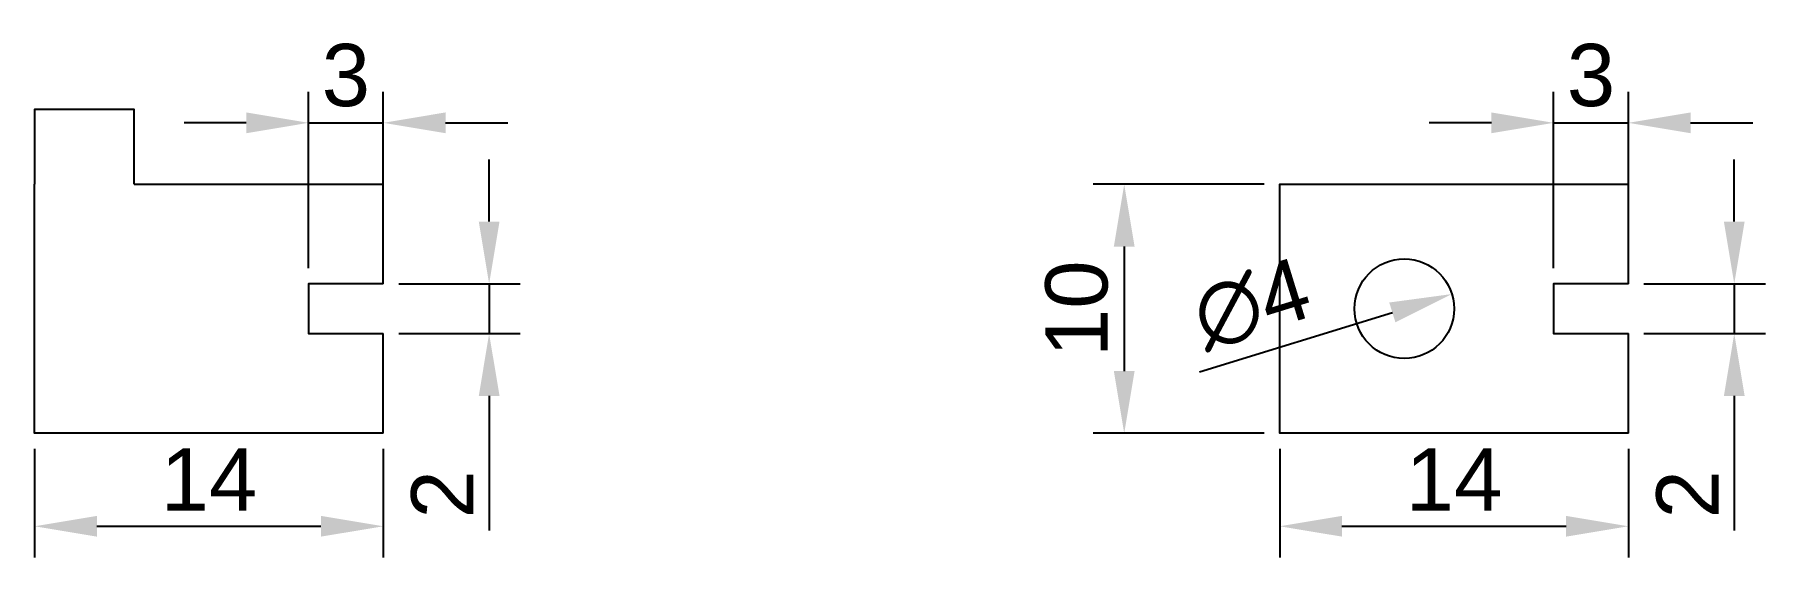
# Model space of a CAD drawing. Header units: millimetres. Extents: x 0 to 69.5, y -5 to 16.
import ezdxf

# ---------------------------------------------------------------- set-up
doc = ezdxf.new("R2010")
doc.units = ezdxf.units.MM
doc.styles.get("Standard").update_dxf_attribs({"font": 'arial.ttf'})
doc.dimstyles.new('ISO-25', dxfattribs={"dimtxt": 2.5, "dimasz": 2.5, "dimexe": 1.25, "dimexo": 0.625, "dimtad": 1, "dimtxsty": 'Standard', "dimcen": 2.5, "dimadec": 0, "dimazin": 0, "dimtfac": 1, "dimtmove": 0, "dimatfit": 3, "dimfxl": 1, "dimarcsym": 0})

# ---------------------------------------------------------------- blocks, each defined once
blk = doc.blocks.new('*D3')
at = {"color": 0, "lineweight": -2, "transparency": 16777216}
for p, q in [((18.252, 8.5), (18.252, 11)), ((14.625, 6), (19.502, 6)), ((18.252, 6), (18.252, 4)), ((14.625, 4), (19.502, 4)), ((18.252, 1.5), (18.252, -3.906))]:
    blk.add_line(p, q, dxfattribs=at)
at = {"color": 0, "transparency": 16777216}
for points in [[(17.836, 8.5), (18.669, 8.5), (18.252, 6)], [(17.836, 1.5), (18.669, 1.5), (18.252, 4)]]:
    blk.add_solid(points, dxfattribs=at)
at = {"layer": 'Defpoints', "color": 0, "transparency": 16777216}
for p in [(14, 6), (14, 4), (18.252, 4)]:
    blk.add_point(p, dxfattribs=at)
at = {"color": 0, "transparency": 16777216, "insert": (16.372, -2.453), "char_height": 2.5, "attachment_point": 5, "rotation": 90}
blk.add_mtext('2', dxfattribs=at)
blk = doc.blocks.new('*D5')
at = {"color": 0, "lineweight": -2, "transparency": 16777216}
for p, q in [((0, -0.625), (0, -4.986)), ((14, -0.625), (14, -4.986)), ((2.5, -3.736), (11.5, -3.736))]:
    blk.add_line(p, q, dxfattribs=at)
at = {"color": 0, "transparency": 16777216}
for points in [[(2.5, -3.319), (2.5, -4.152), (0, -3.736)], [(11.5, -3.319), (11.5, -4.152), (14, -3.736)]]:
    blk.add_solid(points, dxfattribs=at)
at = {"layer": 'Defpoints', "color": 0, "transparency": 16777216}
for p in [(0, 0), (14, 0), (14, -3.736)]:
    blk.add_point(p, dxfattribs=at)
at = {"color": 0, "transparency": 16777216, "insert": (7, -1.855), "char_height": 2.5, "attachment_point": 5}
blk.add_mtext('14', dxfattribs=at)
blk = doc.blocks.new('*D6')
at = {"color": 0, "lineweight": -2, "transparency": 16777216}
for p, q in [((11, 6.625), (11, 13.717)), ((14, 6.625), (14, 13.717)), ((8.5, 12.467), (6, 12.467)), ((11, 12.467), (14, 12.467)), ((16.5, 12.467), (19, 12.467))]:
    blk.add_line(p, q, dxfattribs=at)
at = {"color": 0, "transparency": 16777216}
for points in [[(8.5, 12.884), (8.5, 12.05), (11, 12.467)], [(16.5, 12.884), (16.5, 12.05), (14, 12.467)]]:
    blk.add_solid(points, dxfattribs=at)
at = {"layer": 'Defpoints', "color": 0, "transparency": 16777216}
for p in [(14, 12.467), (11, 6), (14, 6)]:
    blk.add_point(p, dxfattribs=at)
at = {"color": 0, "transparency": 16777216, "insert": (12.5, 14.369), "char_height": 2.5, "attachment_point": 5}
blk.add_mtext('3', dxfattribs=at)
blk = doc.blocks.new('*D7')
at = {"color": 0, "lineweight": -2, "transparency": 16777216}
for p, q in [((68.252, 8.5), (68.252, 11)), ((64.625, 6), (69.502, 6)), ((68.252, 6), (68.252, 4)), ((64.625, 4), (69.502, 4)), ((68.252, 1.5), (68.252, -3.906))]:
    blk.add_line(p, q, dxfattribs=at)
at = {"color": 0, "transparency": 16777216}
for points in [[(67.836, 8.5), (68.669, 8.5), (68.252, 6)], [(67.836, 1.5), (68.669, 1.5), (68.252, 4)]]:
    blk.add_solid(points, dxfattribs=at)
at = {"layer": 'Defpoints', "color": 0, "transparency": 16777216}
for p in [(64, 6), (64, 4), (68.252, 4)]:
    blk.add_point(p, dxfattribs=at)
at = {"color": 0, "transparency": 16777216, "insert": (66.372, -2.453), "char_height": 2.5, "attachment_point": 5, "rotation": 90}
blk.add_mtext('2', dxfattribs=at)
blk = doc.blocks.new('*D8')
at = {"color": 0, "lineweight": -2, "transparency": 16777216}
blk.add_line((46.783, 2.466), (54.522, 4.853), dxfattribs=at)
at = {"color": 0, "transparency": 16777216}
blk.add_solid([(54.399, 5.251), (54.645, 4.454), (56.911, 5.59)], dxfattribs=at)
at = {"layer": 'Defpoints', "color": 0, "transparency": 16777216}
for p in [(56.911, 5.59), (53.089, 4.41)]:
    blk.add_point(p, dxfattribs=at)
at = {"color": 0, "transparency": 16777216, "insert": (48.877, 5.174), "char_height": 2.5, "attachment_point": 5, "rotation": 17.14286}
blk.add_mtext('∅4', dxfattribs=at)
blk = doc.blocks.new('*D9')
at = {"color": 0, "lineweight": -2, "transparency": 16777216}
for p, q in [((50, -0.625), (50, -4.986)), ((64, -0.625), (64, -4.986)), ((52.5, -3.736), (61.5, -3.736))]:
    blk.add_line(p, q, dxfattribs=at)
at = {"color": 0, "transparency": 16777216}
for points in [[(52.5, -3.319), (52.5, -4.152), (50, -3.736)], [(61.5, -3.319), (61.5, -4.152), (64, -3.736)]]:
    blk.add_solid(points, dxfattribs=at)
at = {"layer": 'Defpoints', "color": 0, "transparency": 16777216}
for p in [(50, 0), (64, 0), (64, -3.736)]:
    blk.add_point(p, dxfattribs=at)
at = {"color": 0, "transparency": 16777216, "insert": (57, -1.855), "char_height": 2.5, "attachment_point": 5}
blk.add_mtext('14', dxfattribs=at)
blk = doc.blocks.new('*D10')
at = {"color": 0, "lineweight": -2, "transparency": 16777216}
for p, q in [((61, 6.625), (61, 13.717)), ((64, 6.625), (64, 13.717)), ((58.5, 12.467), (56, 12.467)), ((61, 12.467), (64, 12.467)), ((66.5, 12.467), (69, 12.467))]:
    blk.add_line(p, q, dxfattribs=at)
at = {"color": 0, "transparency": 16777216}
for points in [[(58.5, 12.884), (58.5, 12.05), (61, 12.467)], [(66.5, 12.884), (66.5, 12.05), (64, 12.467)]]:
    blk.add_solid(points, dxfattribs=at)
at = {"layer": 'Defpoints', "color": 0, "transparency": 16777216}
for p in [(64, 12.467), (61, 6), (64, 6)]:
    blk.add_point(p, dxfattribs=at)
at = {"color": 0, "transparency": 16777216, "insert": (62.5, 14.369), "char_height": 2.5, "attachment_point": 5}
blk.add_mtext('3', dxfattribs=at)
blk = doc.blocks.new('*D11')
at = {"color": 0, "lineweight": -2, "transparency": 16777216}
for p, q in [((49.375, 10), (42.505, 10)), ((43.755, 7.5), (43.755, 2.5)), ((49.375, 0), (42.505, 0))]:
    blk.add_line(p, q, dxfattribs=at)
at = {"color": 0, "transparency": 16777216}
for points in [[(43.338, 7.5), (44.172, 7.5), (43.755, 10)], [(43.338, 2.5), (44.172, 2.5), (43.755, 0)]]:
    blk.add_solid(points, dxfattribs=at)
at = {"layer": 'Defpoints', "color": 0, "transparency": 16777216}
for p in [(50, 10), (50, 0), (43.755, 0)]:
    blk.add_point(p, dxfattribs=at)
at = {"color": 0, "transparency": 16777216, "insert": (41.853, 5), "char_height": 2.5, "attachment_point": 5, "rotation": 90}
blk.add_mtext('10', dxfattribs=at)

msp = doc.modelspace()

# ---------------------------------------------------------------- linework, layer by layer
msp.add_line((4, 10), (7, 10))
for points in [[(4, 10), (4, 13), (0, 13), (0, 10)], [(14, 0), (0, 0), (0, 10)], [(7, 10), (14, 10)], [(14, 6), (14, 10)], [(64, 0), (50, 0), (50, 10), (64, 10)], [(64, 6), (64, 10)], [(14, 6), (11, 6), (11, 4), (14, 4)], [(64, 6), (61, 6), (61, 4), (64, 4)], [(14, 0), (14, 4)], [(64, 0), (64, 4)]]:
    msp.add_lwpolyline(points)
msp.add_circle((55, 5), 2)

# ---------------------------------------------------------------- dimensions: what is measured, and where the dimension line sits
for base, p1, p2, picture, middle in [((14, 12.467), (11, 6), (14, 6), '*D6', (12.5, 14.369)), ((64, 12.467), (61, 6), (64, 6), '*D10', (62.5, 14.369)), ((14, -3.736), (0, 0), (14, 0), '*D5', (7, -1.855)), ((64, -3.736), (50, 0), (64, 0), '*D9', (57, -1.855))]:
    dim = msp.add_linear_dim(base=base, p1=p1, p2=p2, dimstyle='ISO-25')
    dim.commit()
    dim.dimension.update_dxf_attribs({"geometry": picture, "text_midpoint": middle})
for base, p1, p2, picture, middle in [((18.252, 4), (14, 6), (14, 4), '*D3', (16.372, -2.453)), ((68.252, 4), (64, 6), (64, 4), '*D7', (66.372, -2.453)), ((43.755, 0), (50, 10), (50, 0), '*D11', (41.853, 5))]:
    dim = msp.add_linear_dim(base=base, p1=p1, p2=p2, angle=90, dimstyle='ISO-25')
    dim.commit()
    dim.dimension.update_dxf_attribs({"geometry": picture, "text_midpoint": middle})
dim = msp.add_diameter_dim_2p(p1=(53.089, 4.41), p2=(56.911, 5.59), dimstyle='ISO-25')
dim.commit()
dim.dimension.update_dxf_attribs({"geometry": '*D8', "text_midpoint": (49.458, 3.291), "dimtype": 163})

doc.saveas('drawing.dxf')
